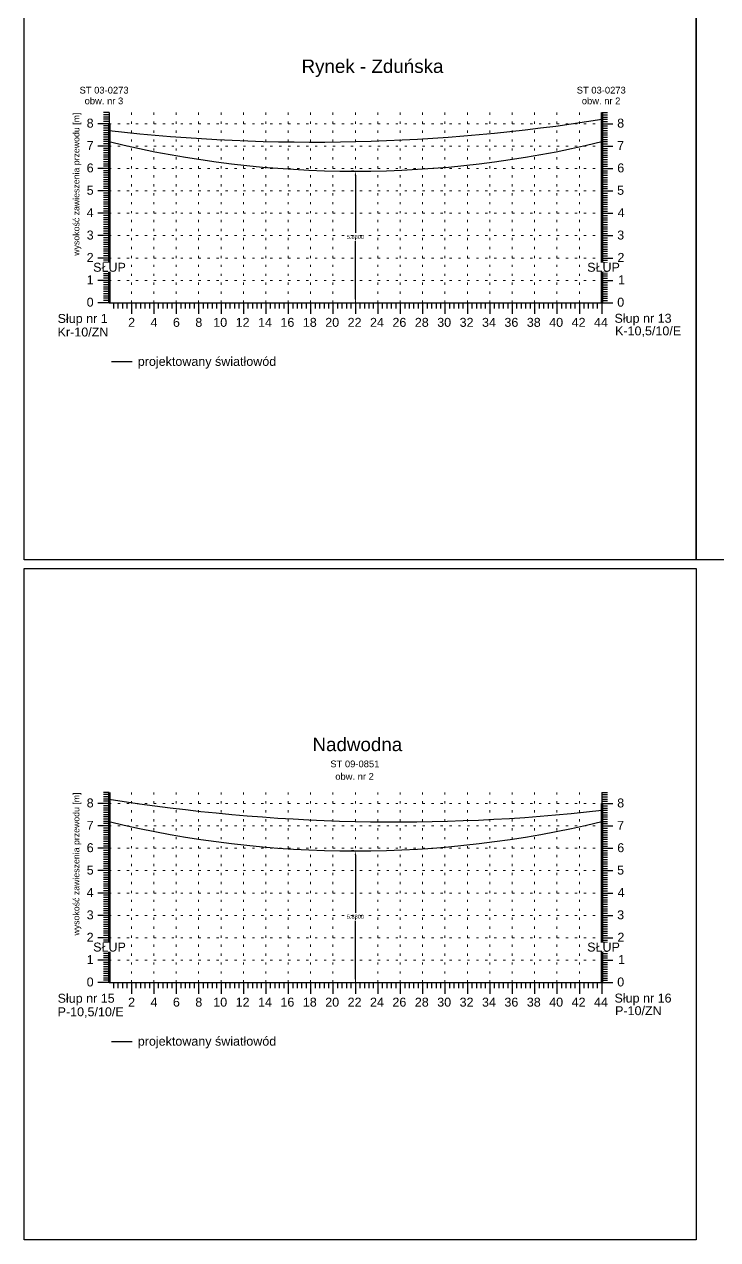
# Model space of a CAD drawing. Header units: metres. Extents: x -155 to 1812, y 681 to 886.
# Drawn here: x 984.5 to 1015.5, y 770.1 to 824.5 of the extents above; entities that cross this region are included whole.
import ezdxf

# ---------------------------------------------------------------- set-up
doc = ezdxf.new("R2010")
doc.units = ezdxf.units.M
doc.header["$MEASUREMENT"] = 0
doc.linetypes.add('ACAD_ISO07W100', pattern=[3, 0, -3])
doc.layers.add('ramka', color=7, linetype='Continuous', plot=False)
doc.styles.get("Standard").update_dxf_attribs({"font": 'arial.ttf'})
doc.dimstyles.get("Standard").update_dxf_attribs({"dimtxt": 0.18, "dimasz": 0.18, "dimexe": 0.18, "dimexo": 0.0625, "dimgap": 0.09, "dimtad": 0, "dimtih": 1, "dimtoh": 1, "dimdec": 4, "dimzin": 0, "dimdsep": 46, "dimtxsty": 'Standard', "dimcen": 0.09, "dimadec": 0, "dimazin": 0, "dimtfac": 1, "dimtdec": 4, "dimtofl": 0, "dimtmove": 0, "dimatfit": 3, "dimfxl": 1, "dimtolj": 1, "dimtzin": 0, "dimarcsym": 0})

# ---------------------------------------------------------------- blocks, each defined once
blk = doc.blocks.new('*D351')
at = {"color": 0, "lineweight": -2}
for p, q in [((999.261, 817.893), (999.144, 817.893)), ((999.324, 817.713), (999.324, 815.134)), ((999.324, 812.193), (999.324, 814.771)), ((990.986, 812.013), (999.504, 812.013))]:
    blk.add_line(p, q, dxfattribs=at)
at = {"color": 0}
for points in [[(999.354, 817.713), (999.294, 817.713), (999.324, 817.893)], [(999.294, 812.193), (999.354, 812.193), (999.324, 812.013)]]:
    blk.add_solid(points, dxfattribs=at)
at = {"layer": 'Defpoints', "color": 0}
for p in [(999.324, 817.893), (990.924, 812.013), (999.324, 812.013)]:
    blk.add_point(p, dxfattribs=at)
at = {"color": 0, "lineweight": 25, "insert": (999.324, 814.953), "char_height": 0.18, "attachment_point": 5}
blk.add_mtext('\\A1;5.8800', dxfattribs=at)
blk = doc.blocks.new('*D308')
at = {"color": 0, "lineweight": -2}
for p, q in [((999.261, 787.515), (999.144, 787.515)), ((999.324, 787.335), (999.324, 784.757)), ((999.324, 781.815), (999.324, 784.393)), ((990.986, 781.635), (999.504, 781.635))]:
    blk.add_line(p, q, dxfattribs=at)
at = {"color": 0}
for points in [[(999.354, 787.335), (999.294, 787.335), (999.324, 787.515)], [(999.294, 781.815), (999.354, 781.815), (999.324, 781.635)]]:
    blk.add_solid(points, dxfattribs=at)
at = {"layer": 'Defpoints', "color": 0}
for p in [(999.324, 787.515), (990.924, 781.635), (999.324, 781.635)]:
    blk.add_point(p, dxfattribs=at)
at = {"color": 0, "lineweight": 25, "insert": (999.324, 784.575), "char_height": 0.18, "attachment_point": 5}
blk.add_mtext('\\A1;5.8800', dxfattribs=at)

msp = doc.modelspace()

# ---------------------------------------------------------------- linework, layer by layer
for p, q in [((988.32382, 820.51256), (988.07382, 820.51256)), ((988.32382, 820.41256), (988.07382, 820.41256)), ((988.32382, 820.31256), (988.07382, 820.31256)), ((988.32382, 820.21256), (988.07382, 820.21256)), ((988.32382, 820.11256), (988.07382, 820.11256)), ((988.32382, 820.51256), (988.32382, 812.01256)), ((1010.32382, 820.51256), (1010.32382, 812.01256)), ((1010.32382, 820.51256), (1010.57382, 820.51256)), ((1010.32382, 820.41256), (1010.57382, 820.41256)), ((1010.32382, 820.31256), (1010.57382, 820.31256)), ((1010.32382, 820.21256), (1010.57382, 820.21256)), ((1010.32382, 820.11256), (1010.57382, 820.11256)), ((988.32382, 820.01256), (987.82382, 820.01256)), ((988.32382, 820.01256), (987.82382, 820.01256)), ((988.32382, 819.91256), (988.07382, 819.91256)), ((988.32382, 819.81256), (988.07382, 819.81256)), ((988.32382, 819.71256), (988.07382, 819.71256)), ((988.32382, 819.61256), (988.07382, 819.61256)), ((1010.32382, 820.01256), (1010.82382, 820.01256)), ((1010.32382, 820.01256), (1010.82382, 820.01256)), ((1010.32382, 819.91256), (1010.57382, 819.91256)), ((1010.32382, 819.81256), (1010.57382, 819.81256)), ((1010.32382, 819.71256), (1010.57382, 819.71256)), ((1010.32382, 819.61256), (1010.57382, 819.61256)), ((988.32382, 819.01256), (987.82382, 819.01256)), ((988.32382, 819.01256), (987.82382, 819.01256)), ((988.32382, 819.51256), (988.07382, 819.51256)), ((988.32382, 819.41256), (988.07382, 819.41256)), ((988.32382, 819.31256), (988.07382, 819.31256)), ((988.32382, 819.21256), (988.07382, 819.21256)), ((988.32382, 819.11256), (988.07382, 819.11256)), ((1010.32382, 819.51256), (1010.57382, 819.51256)), ((1010.32382, 819.41256), (1010.57382, 819.41256)), ((1010.32382, 819.31256), (1010.57382, 819.31256)), ((1010.32382, 819.21256), (1010.57382, 819.21256)), ((1010.32382, 819.11256), (1010.57382, 819.11256)), ((1010.32382, 819.01256), (1010.82382, 819.01256)), ((1010.32382, 819.01256), (1010.82382, 819.01256)), ((988.32382, 818.91256), (988.07382, 818.91256)), ((988.32382, 818.81256), (988.07382, 818.81256)), ((988.32382, 818.71256), (988.07382, 818.71256)), ((988.32382, 818.61256), (988.07382, 818.61256)), ((988.32382, 818.51256), (988.07382, 818.51256)), ((1010.32382, 818.91256), (1010.57382, 818.91256)), ((1010.32382, 818.81256), (1010.57382, 818.81256)), ((1010.32382, 818.71256), (1010.57382, 818.71256)), ((1010.32382, 818.61256), (1010.57382, 818.61256)), ((1010.32382, 818.51256), (1010.57382, 818.51256)), ((988.32382, 818.01256), (987.82382, 818.01256)), ((988.32382, 818.01256), (987.82382, 818.01256)), ((988.32382, 818.41256), (988.07382, 818.41256)), ((988.32382, 818.31256), (988.07382, 818.31256)), ((988.32382, 818.21256), (988.07382, 818.21256)), ((988.32382, 818.11256), (988.07382, 818.11256)), ((1010.32382, 818.41256), (1010.57382, 818.41256)), ((1010.32382, 818.31256), (1010.57382, 818.31256)), ((1010.32382, 818.21256), (1010.57382, 818.21256)), ((1010.32382, 818.11256), (1010.57382, 818.11256)), ((1010.32382, 818.01256), (1010.82382, 818.01256)), ((1010.32382, 818.01256), (1010.82382, 818.01256)), ((988.32382, 817.91256), (988.07382, 817.91256)), ((988.32382, 817.81256), (988.07382, 817.81256)), ((988.32382, 817.71256), (988.07382, 817.71256)), ((988.32382, 817.61256), (988.07382, 817.61256)), ((988.32382, 817.51256), (988.07382, 817.51256)), ((988.32382, 817.41256), (988.07382, 817.41256)), ((1010.32382, 817.91256), (1010.57382, 817.91256)), ((1010.32382, 817.81256), (1010.57382, 817.81256)), ((1010.32382, 817.71256), (1010.57382, 817.71256)), ((1010.32382, 817.61256), (1010.57382, 817.61256)), ((1010.32382, 817.51256), (1010.57382, 817.51256)), ((1010.32382, 817.41256), (1010.57382, 817.41256)), ((988.32382, 817.01256), (987.82382, 817.01256)), ((988.32382, 817.01256), (987.82382, 817.01256)), ((988.32382, 817.31256), (988.07382, 817.31256)), ((988.32382, 817.21256), (988.07382, 817.21256)), ((988.32382, 817.11256), (988.07382, 817.11256)), ((988.32382, 816.91256), (988.07382, 816.91256)), ((1010.32382, 817.31256), (1010.57382, 817.31256)), ((1010.32382, 817.21256), (1010.57382, 817.21256)), ((1010.32382, 817.11256), (1010.57382, 817.11256)), ((1010.32382, 817.01256), (1010.82382, 817.01256)), ((1010.32382, 817.01256), (1010.82382, 817.01256)), ((1010.32382, 816.91256), (1010.57382, 816.91256)), ((988.32382, 816.81256), (988.07382, 816.81256)), ((988.32382, 816.71256), (988.07382, 816.71256)), ((988.32382, 816.61256), (988.07382, 816.61256)), ((988.32382, 816.51256), (988.07382, 816.51256)), ((988.32382, 816.41256), (988.07382, 816.41256)), ((988.32382, 816.31256), (988.07382, 816.31256)), ((1010.32382, 816.81256), (1010.57382, 816.81256)), ((1010.32382, 816.71256), (1010.57382, 816.71256)), ((1010.32382, 816.61256), (1010.57382, 816.61256)), ((1010.32382, 816.51256), (1010.57382, 816.51256)), ((1010.32382, 816.41256), (1010.57382, 816.41256)), ((1010.32382, 816.31256), (1010.57382, 816.31256)), ((988.32382, 816.01256), (987.82382, 816.01256)), ((988.32382, 816.01256), (987.82382, 816.01256)), ((988.32382, 816.21256), (988.07382, 816.21256)), ((988.32382, 816.11256), (988.07382, 816.11256)), ((988.32382, 815.91256), (988.07382, 815.91256)), ((988.32382, 815.81256), (988.07382, 815.81256)), ((1010.32382, 816.21256), (1010.57382, 816.21256)), ((1010.32382, 816.11256), (1010.57382, 816.11256)), ((1010.32382, 816.01256), (1010.82382, 816.01256)), ((1010.32382, 816.01256), (1010.82382, 816.01256)), ((1010.32382, 815.91256), (1010.57382, 815.91256)), ((1010.32382, 815.81256), (1010.57382, 815.81256)), ((988.32382, 815.71256), (988.07382, 815.71256)), ((988.32382, 815.61256), (988.07382, 815.61256)), ((988.32382, 815.51256), (988.07382, 815.51256)), ((988.32382, 815.41256), (988.07382, 815.41256)), ((988.32382, 815.31256), (988.07382, 815.31256)), ((988.32382, 815.21256), (988.07382, 815.21256)), ((1010.32382, 815.71256), (1010.57382, 815.71256)), ((1010.32382, 815.61256), (1010.57382, 815.61256)), ((1010.32382, 815.51256), (1010.57382, 815.51256)), ((1010.32382, 815.41256), (1010.57382, 815.41256)), ((1010.32382, 815.31256), (1010.57382, 815.31256)), ((1010.32382, 815.21256), (1010.57382, 815.21256)), ((988.32382, 815.01256), (987.82382, 815.01256)), ((988.32382, 815.01256), (987.82382, 815.01256)), ((988.32382, 815.11256), (988.07382, 815.11256)), ((988.32382, 814.91256), (988.07382, 814.91256)), ((988.32382, 814.81256), (988.07382, 814.81256)), ((988.32382, 814.71256), (988.07382, 814.71256)), ((1010.32382, 815.11256), (1010.57382, 815.11256)), ((1010.32382, 815.01256), (1010.82382, 815.01256)), ((1010.32382, 815.01256), (1010.82382, 815.01256)), ((1010.32382, 814.91256), (1010.57382, 814.91256)), ((1010.32382, 814.81256), (1010.57382, 814.81256)), ((1010.32382, 814.71256), (1010.57382, 814.71256)), ((988.32382, 814.61256), (988.07382, 814.61256)), ((988.32382, 814.51256), (988.07382, 814.51256)), ((988.32382, 814.41256), (988.07382, 814.41256)), ((988.32382, 814.31256), (988.07382, 814.31256)), ((988.32382, 814.21256), (988.07382, 814.21256)), ((1010.32382, 814.61256), (1010.57382, 814.61256)), ((1010.32382, 814.51256), (1010.57382, 814.51256)), ((1010.32382, 814.41256), (1010.57382, 814.41256)), ((1010.32382, 814.31256), (1010.57382, 814.31256)), ((1010.32382, 814.21256), (1010.57382, 814.21256)), ((988.32382, 814.01256), (987.82382, 814.01256)), ((988.32382, 814.01256), (987.82382, 814.01256)), ((988.32382, 814.11256), (988.07382, 814.11256)), ((988.32382, 813.91256), (988.07382, 813.91256)), ((988.32382, 813.81256), (988.07382, 813.81256)), ((988.32382, 813.71256), (988.07382, 813.71256)), ((988.32382, 813.61256), (988.07382, 813.61256)), ((1010.32382, 814.11256), (1010.57382, 814.11256)), ((1010.32382, 814.01256), (1010.82382, 814.01256)), ((1010.32382, 814.01256), (1010.82382, 814.01256)), ((1010.32382, 813.91256), (1010.57382, 813.91256)), ((1010.32382, 813.81256), (1010.57382, 813.81256)), ((1010.32382, 813.71256), (1010.57382, 813.71256)), ((1010.32382, 813.61256), (1010.57382, 813.61256)), ((988.32382, 813.51256), (988.07382, 813.51256)), ((988.32382, 813.41256), (988.07382, 813.41256)), ((988.32382, 813.31256), (988.07382, 813.31256)), ((988.32382, 813.21256), (988.07382, 813.21256)), ((988.32382, 813.11256), (988.07382, 813.11256)), ((1010.32382, 813.51256), (1010.57382, 813.51256)), ((1010.32382, 813.41256), (1010.57382, 813.41256)), ((1010.32382, 813.31256), (1010.57382, 813.31256)), ((1010.32382, 813.21256), (1010.57382, 813.21256)), ((1010.32382, 813.11256), (1010.57382, 813.11256)), ((988.32382, 813.01256), (987.82382, 813.01256)), ((988.32382, 813.01256), (987.82382, 813.01256)), ((988.32382, 812.91256), (988.07382, 812.91256)), ((988.32382, 812.81256), (988.07382, 812.81256)), ((988.32382, 812.71256), (988.07382, 812.71256)), ((988.32382, 812.61256), (988.07382, 812.61256)), ((988.32382, 812.51256), (988.07382, 812.51256)), ((1010.32382, 813.01256), (1010.82382, 813.01256)), ((1010.32382, 813.01256), (1010.82382, 813.01256)), ((1010.32382, 812.91256), (1010.57382, 812.91256)), ((1010.32382, 812.81256), (1010.57382, 812.81256)), ((1010.32382, 812.71256), (1010.57382, 812.71256)), ((1010.32382, 812.61256), (1010.57382, 812.61256)), ((1010.32382, 812.51256), (1010.57382, 812.51256)), ((988.32382, 812.01256), (987.82382, 812.01256)), ((988.32382, 812.41256), (988.07382, 812.41256)), ((988.32382, 812.31256), (988.07382, 812.31256)), ((988.32382, 812.21256), (988.07382, 812.21256)), ((988.32382, 812.11256), (988.07382, 812.11256)), ((988.32382, 812.01256), (988.07382, 812.01256)), ((988.32382, 812.01256), (1007.82382, 812.01256)), ((988.52382, 812.01256), (988.52382, 811.76256)), ((988.72382, 812.01256), (988.72382, 811.76256)), ((988.92382, 812.01256), (988.92382, 811.76256)), ((989.12382, 812.01256), (989.12382, 811.76256)), ((989.32382, 812.01256), (989.32382, 811.51256)), ((989.52382, 812.01256), (989.52382, 811.76256)), ((989.72382, 812.01256), (989.72382, 811.76256)), ((989.92382, 812.01256), (989.92382, 811.76256)), ((990.12382, 812.01256), (990.12382, 811.76256)), ((990.32382, 812.01256), (990.32382, 811.51256)), ((990.52382, 812.01256), (990.52382, 811.76256)), ((990.72382, 812.01256), (990.72382, 811.76256)), ((990.92382, 812.01256), (990.92382, 811.76256)), ((991.12382, 812.01256), (991.12382, 811.76256)), ((991.32382, 812.01256), (991.32382, 811.51256)), ((991.52382, 812.01256), (991.52382, 811.76256)), ((991.72382, 812.01256), (991.72382, 811.76256)), ((991.92382, 812.01256), (991.92382, 811.76256)), ((992.12382, 812.01256), (992.12382, 811.76256)), ((992.32382, 812.01256), (992.32382, 811.51256)), ((992.52382, 812.01256), (992.52382, 811.76256)), ((992.72382, 812.01256), (992.72382, 811.76256)), ((992.92382, 812.01256), (992.92382, 811.76256)), ((993.12382, 812.01256), (993.12382, 811.76256)), ((993.32382, 812.01256), (993.32382, 811.51256)), ((993.52382, 812.01256), (993.52382, 811.76256)), ((993.72382, 812.01256), (993.72382, 811.76256)), ((993.92382, 812.01256), (993.92382, 811.76256)), ((994.12382, 812.01256), (994.12382, 811.76256)), ((994.32382, 812.01256), (994.32382, 811.51256)), ((994.52382, 812.01256), (994.52382, 811.76256)), ((994.72382, 812.01256), (994.72382, 811.76256)), ((994.92382, 812.01256), (994.92382, 811.76256)), ((995.12382, 812.01256), (995.12382, 811.76256)), ((995.32382, 812.01256), (995.32382, 811.51256)), ((995.52382, 812.01256), (995.52382, 811.76256)), ((995.72382, 812.01256), (995.72382, 811.76256)), ((995.92382, 812.01256), (995.92382, 811.76256)), ((996.12382, 812.01256), (996.12382, 811.76256)), ((996.32382, 812.01256), (996.32382, 811.51256)), ((996.52382, 812.01256), (996.52382, 811.76256)), ((996.72382, 812.01256), (996.72382, 811.76256)), ((996.92382, 812.01256), (996.92382, 811.76256)), ((997.12382, 812.01256), (997.12382, 811.76256)), ((997.32382, 812.01256), (997.32382, 811.51256)), ((997.52382, 812.01256), (997.52382, 811.76256)), ((997.72382, 812.01256), (997.72382, 811.76256)), ((997.92382, 812.01256), (997.92382, 811.76256)), ((998.12382, 812.01256), (998.12382, 811.76256)), ((998.32382, 812.01256), (998.32382, 811.51256)), ((998.52382, 812.01256), (998.52382, 811.76256)), ((998.72382, 812.01256), (998.72382, 811.76256)), ((998.92382, 812.01256), (998.92382, 811.76256)), ((999.12382, 812.01256), (999.12382, 811.76256)), ((999.32382, 812.01256), (999.32382, 811.51256)), ((999.52382, 812.01256), (999.52382, 811.76256)), ((999.72382, 812.01256), (999.72382, 811.76256)), ((999.92382, 812.01256), (999.92382, 811.76256)), ((1000.12382, 812.01256), (1000.12382, 811.76256)), ((1000.32382, 812.01256), (1000.32382, 811.51256)), ((1000.52382, 812.01256), (1000.52382, 811.76256)), ((1000.72382, 812.01256), (1000.72382, 811.76256)), ((1000.92382, 812.01256), (1000.92382, 811.76256)), ((1001.12382, 812.01256), (1001.12382, 811.76256)), ((1001.32382, 812.01256), (1001.32382, 811.51256)), ((1001.52382, 812.01256), (1001.52382, 811.76256)), ((1001.72382, 812.01256), (1001.72382, 811.76256)), ((1001.92382, 812.01256), (1001.92382, 811.76256)), ((1002.12382, 812.01256), (1002.12382, 811.76256)), ((1002.32382, 812.01256), (1002.32382, 811.51256)), ((1002.52382, 812.01256), (1002.52382, 811.76256)), ((1002.72382, 812.01256), (1002.72382, 811.76256)), ((1002.92382, 812.01256), (1002.92382, 811.76256)), ((1003.12382, 812.01256), (1003.12382, 811.76256)), ((1003.32382, 812.01256), (1003.32382, 811.51256)), ((1003.52382, 812.01256), (1003.52382, 811.76256)), ((1003.72382, 812.01256), (1003.72382, 811.76256)), ((1003.92382, 812.01256), (1003.92382, 811.76256)), ((1004.12382, 812.01256), (1004.12382, 811.76256)), ((1004.32382, 812.01256), (1004.32382, 811.51256)), ((1004.52382, 812.01256), (1004.52382, 811.76256)), ((1004.72382, 812.01256), (1004.72382, 811.76256)), ((1004.92382, 812.01256), (1004.92382, 811.76256)), ((1005.12382, 812.01256), (1005.12382, 811.76256)), ((1005.32382, 812.01256), (1005.32382, 811.51256)), ((1005.52382, 812.01256), (1005.52382, 811.76256)), ((1005.72382, 812.01256), (1005.72382, 811.76256)), ((1005.92382, 812.01256), (1005.92382, 811.76256)), ((1006.12382, 812.01256), (1006.12382, 811.76256)), ((1006.32382, 812.01256), (1006.32382, 811.51256)), ((1006.52382, 812.01256), (1006.52382, 811.76256)), ((1006.72382, 812.01256), (1006.72382, 811.76256)), ((1006.92382, 812.01256), (1006.92382, 811.76256)), ((1007.12382, 812.01256), (1007.12382, 811.76256)), ((1007.32382, 812.01256), (1007.32382, 811.51256)), ((1007.32382, 812.01256), (1007.32382, 811.51256)), ((1007.52382, 812.01256), (1007.52382, 811.76256)), ((1007.72382, 812.01256), (1007.72382, 811.76256)), ((1007.92382, 812.01256), (1007.92382, 811.76256)), ((1008.12382, 812.01256), (1008.12382, 811.76256)), ((1008.32382, 812.01256), (1008.32382, 811.51256)), ((1008.32382, 812.01256), (1008.32382, 811.51256)), ((1008.52382, 812.01256), (1008.52382, 811.76256)), ((1008.72382, 812.01256), (1008.72382, 811.76256)), ((1008.92382, 812.01256), (1008.92382, 811.76256)), ((1009.12382, 812.01256), (1009.12382, 811.76256)), ((1009.32382, 812.01256), (1009.32382, 811.51256)), ((1009.32382, 812.01256), (1009.32382, 811.51256)), ((1009.52382, 812.01256), (1009.52382, 811.76256)), ((1009.72382, 812.01256), (1009.72382, 811.76256)), ((1009.92382, 812.01256), (1009.92382, 811.76256)), ((1010.12382, 812.01256), (1010.12382, 811.76256)), ((1010.32382, 812.41256), (1010.57382, 812.41256)), ((1010.32382, 812.31256), (1010.57382, 812.31256)), ((1010.32382, 812.21256), (1010.57382, 812.21256)), ((1010.32382, 812.11256), (1010.57382, 812.11256)), ((1010.32382, 812.01256), (1010.82382, 812.01256)), ((1010.32382, 812.01256), (1010.57382, 812.01256)), ((1010.32382, 812.01256), (1010.32382, 811.51256)), ((1010.32382, 812.01256), (1010.32382, 811.51256)), ((988.32382, 790.1352), (988.07382, 790.1352)), ((988.32382, 790.0352), (988.07382, 790.0352)), ((988.32382, 789.9352), (988.07382, 789.9352)), ((988.32382, 789.8352), (988.07382, 789.8352)), ((988.32382, 789.7352), (988.07382, 789.7352)), ((988.32382, 790.1352), (988.32382, 781.6352)), ((1010.32382, 790.1352), (1010.32382, 781.6352)), ((1010.32382, 790.1352), (1010.57382, 790.1352)), ((1010.32382, 790.0352), (1010.57382, 790.0352)), ((1010.32382, 789.9352), (1010.57382, 789.9352)), ((1010.32382, 789.8352), (1010.57382, 789.8352)), ((1010.32382, 789.7352), (1010.57382, 789.7352)), ((988.32382, 789.6352), (987.82382, 789.6352)), ((988.32382, 789.6352), (987.82382, 789.6352)), ((988.32382, 789.5352), (988.07382, 789.5352)), ((988.32382, 789.4352), (988.07382, 789.4352)), ((988.32382, 789.3352), (988.07382, 789.3352)), ((988.32382, 789.2352), (988.07382, 789.2352)), ((1010.32382, 789.6352), (1010.82382, 789.6352)), ((1010.32382, 789.6352), (1010.82382, 789.6352)), ((1010.32382, 789.5352), (1010.57382, 789.5352)), ((1010.32382, 789.4352), (1010.57382, 789.4352)), ((1010.32382, 789.3352), (1010.57382, 789.3352)), ((1010.32382, 789.2352), (1010.57382, 789.2352)), ((988.32382, 788.6352), (987.82382, 788.6352)), ((988.32382, 788.6352), (987.82382, 788.6352)), ((988.32382, 789.1352), (988.07382, 789.1352)), ((988.32382, 789.0352), (988.07382, 789.0352)), ((988.32382, 788.9352), (988.07382, 788.9352)), ((988.32382, 788.8352), (988.07382, 788.8352)), ((988.32382, 788.7352), (988.07382, 788.7352)), ((1010.32382, 789.1352), (1010.57382, 789.1352)), ((1010.32382, 789.0352), (1010.57382, 789.0352)), ((1010.32382, 788.9352), (1010.57382, 788.9352)), ((1010.32382, 788.8352), (1010.57382, 788.8352)), ((1010.32382, 788.7352), (1010.57382, 788.7352)), ((1010.32382, 788.6352), (1010.82382, 788.6352)), ((1010.32382, 788.6352), (1010.82382, 788.6352)), ((988.32382, 788.5352), (988.07382, 788.5352)), ((988.32382, 788.4352), (988.07382, 788.4352)), ((988.32382, 788.3352), (988.07382, 788.3352)), ((988.32382, 788.2352), (988.07382, 788.2352)), ((988.32382, 788.1352), (988.07382, 788.1352)), ((1010.32382, 788.5352), (1010.57382, 788.5352)), ((1010.32382, 788.4352), (1010.57382, 788.4352)), ((1010.32382, 788.3352), (1010.57382, 788.3352)), ((1010.32382, 788.2352), (1010.57382, 788.2352)), ((1010.32382, 788.1352), (1010.57382, 788.1352)), ((988.32382, 787.6352), (987.82382, 787.6352)), ((988.32382, 787.6352), (987.82382, 787.6352)), ((988.32382, 788.0352), (988.07382, 788.0352)), ((988.32382, 787.9352), (988.07382, 787.9352)), ((988.32382, 787.8352), (988.07382, 787.8352)), ((988.32382, 787.7352), (988.07382, 787.7352)), ((988.32382, 787.5352), (988.07382, 787.5352)), ((1010.32382, 788.0352), (1010.57382, 788.0352)), ((1010.32382, 787.9352), (1010.57382, 787.9352)), ((1010.32382, 787.8352), (1010.57382, 787.8352)), ((1010.32382, 787.7352), (1010.57382, 787.7352)), ((1010.32382, 787.6352), (1010.82382, 787.6352)), ((1010.32382, 787.6352), (1010.82382, 787.6352)), ((1010.32382, 787.5352), (1010.57382, 787.5352)), ((988.32382, 787.4352), (988.07382, 787.4352)), ((988.32382, 787.3352), (988.07382, 787.3352)), ((988.32382, 787.2352), (988.07382, 787.2352)), ((988.32382, 787.1352), (988.07382, 787.1352)), ((988.32382, 787.0352), (988.07382, 787.0352)), ((1010.32382, 787.4352), (1010.57382, 787.4352)), ((1010.32382, 787.3352), (1010.57382, 787.3352)), ((1010.32382, 787.2352), (1010.57382, 787.2352)), ((1010.32382, 787.1352), (1010.57382, 787.1352)), ((1010.32382, 787.0352), (1010.57382, 787.0352)), ((988.32382, 786.6352), (987.82382, 786.6352)), ((988.32382, 786.6352), (987.82382, 786.6352)), ((988.32382, 786.9352), (988.07382, 786.9352)), ((988.32382, 786.8352), (988.07382, 786.8352)), ((988.32382, 786.7352), (988.07382, 786.7352)), ((988.32382, 786.5352), (988.07382, 786.5352)), ((988.32382, 786.4352), (988.07382, 786.4352)), ((1010.32382, 786.9352), (1010.57382, 786.9352)), ((1010.32382, 786.8352), (1010.57382, 786.8352)), ((1010.32382, 786.7352), (1010.57382, 786.7352)), ((1010.32382, 786.6352), (1010.82382, 786.6352)), ((1010.32382, 786.6352), (1010.82382, 786.6352)), ((1010.32382, 786.5352), (1010.57382, 786.5352)), ((1010.32382, 786.4352), (1010.57382, 786.4352)), ((988.32382, 786.3352), (988.07382, 786.3352)), ((988.32382, 786.2352), (988.07382, 786.2352)), ((988.32382, 786.1352), (988.07382, 786.1352)), ((988.32382, 786.0352), (988.07382, 786.0352)), ((988.32382, 785.9352), (988.07382, 785.9352)), ((1010.32382, 786.3352), (1010.57382, 786.3352)), ((1010.32382, 786.2352), (1010.57382, 786.2352)), ((1010.32382, 786.1352), (1010.57382, 786.1352)), ((1010.32382, 786.0352), (1010.57382, 786.0352)), ((1010.32382, 785.9352), (1010.57382, 785.9352)), ((988.32382, 785.6352), (987.82382, 785.6352)), ((988.32382, 785.6352), (987.82382, 785.6352)), ((988.32382, 785.8352), (988.07382, 785.8352)), ((988.32382, 785.7352), (988.07382, 785.7352)), ((988.32382, 785.5352), (988.07382, 785.5352)), ((988.32382, 785.4352), (988.07382, 785.4352)), ((1010.32382, 785.8352), (1010.57382, 785.8352)), ((1010.32382, 785.7352), (1010.57382, 785.7352)), ((1010.32382, 785.6352), (1010.82382, 785.6352)), ((1010.32382, 785.6352), (1010.82382, 785.6352)), ((1010.32382, 785.5352), (1010.57382, 785.5352)), ((1010.32382, 785.4352), (1010.57382, 785.4352)), ((988.32382, 785.3352), (988.07382, 785.3352)), ((988.32382, 785.2352), (988.07382, 785.2352)), ((988.32382, 785.1352), (988.07382, 785.1352)), ((988.32382, 785.0352), (988.07382, 785.0352)), ((988.32382, 784.9352), (988.07382, 784.9352)), ((988.32382, 784.8352), (988.07382, 784.8352)), ((1010.32382, 785.3352), (1010.57382, 785.3352)), ((1010.32382, 785.2352), (1010.57382, 785.2352)), ((1010.32382, 785.1352), (1010.57382, 785.1352)), ((1010.32382, 785.0352), (1010.57382, 785.0352)), ((1010.32382, 784.9352), (1010.57382, 784.9352)), ((1010.32382, 784.8352), (1010.57382, 784.8352)), ((988.32382, 784.6352), (987.82382, 784.6352)), ((988.32382, 784.6352), (987.82382, 784.6352)), ((988.32382, 784.7352), (988.07382, 784.7352)), ((988.32382, 784.5352), (988.07382, 784.5352)), ((988.32382, 784.4352), (988.07382, 784.4352)), ((988.32382, 784.3352), (988.07382, 784.3352)), ((1010.32382, 784.7352), (1010.57382, 784.7352)), ((1010.32382, 784.6352), (1010.82382, 784.6352)), ((1010.32382, 784.6352), (1010.82382, 784.6352)), ((1010.32382, 784.5352), (1010.57382, 784.5352)), ((1010.32382, 784.4352), (1010.57382, 784.4352)), ((1010.32382, 784.3352), (1010.57382, 784.3352)), ((988.32382, 784.2352), (988.07382, 784.2352)), ((988.32382, 784.1352), (988.07382, 784.1352)), ((988.32382, 784.0352), (988.07382, 784.0352)), ((988.32382, 783.9352), (988.07382, 783.9352)), ((988.32382, 783.8352), (988.07382, 783.8352)), ((988.32382, 783.7352), (988.07382, 783.7352)), ((1010.32382, 784.2352), (1010.57382, 784.2352)), ((1010.32382, 784.1352), (1010.57382, 784.1352)), ((1010.32382, 784.0352), (1010.57382, 784.0352)), ((1010.32382, 783.9352), (1010.57382, 783.9352)), ((1010.32382, 783.8352), (1010.57382, 783.8352)), ((1010.32382, 783.7352), (1010.57382, 783.7352)), ((988.32382, 783.6352), (987.82382, 783.6352)), ((988.32382, 783.6352), (987.82382, 783.6352)), ((988.32382, 783.5352), (988.07382, 783.5352)), ((988.32382, 783.4352), (988.07382, 783.4352)), ((988.32382, 783.3352), (988.07382, 783.3352)), ((988.32382, 783.2352), (988.07382, 783.2352)), ((1010.32382, 783.6352), (1010.82382, 783.6352)), ((1010.32382, 783.6352), (1010.82382, 783.6352)), ((1010.32382, 783.5352), (1010.57382, 783.5352)), ((1010.32382, 783.4352), (1010.57382, 783.4352)), ((1010.32382, 783.3352), (1010.57382, 783.3352)), ((1010.32382, 783.2352), (1010.57382, 783.2352)), ((988.32382, 782.6352), (987.82382, 782.6352)), ((988.32382, 782.6352), (987.82382, 782.6352)), ((988.32382, 783.1352), (988.07382, 783.1352)), ((988.32382, 783.0352), (988.07382, 783.0352)), ((988.32382, 782.9352), (988.07382, 782.9352)), ((988.32382, 782.8352), (988.07382, 782.8352)), ((988.32382, 782.7352), (988.07382, 782.7352)), ((1010.32382, 783.1352), (1010.57382, 783.1352)), ((1010.32382, 783.0352), (1010.57382, 783.0352)), ((1010.32382, 782.9352), (1010.57382, 782.9352)), ((1010.32382, 782.8352), (1010.57382, 782.8352)), ((1010.32382, 782.7352), (1010.57382, 782.7352)), ((1010.32382, 782.6352), (1010.82382, 782.6352)), ((1010.32382, 782.6352), (1010.82382, 782.6352)), ((988.32382, 782.5352), (988.07382, 782.5352)), ((988.32382, 782.4352), (988.07382, 782.4352)), ((988.32382, 782.3352), (988.07382, 782.3352)), ((988.32382, 782.2352), (988.07382, 782.2352)), ((988.32382, 782.1352), (988.07382, 782.1352)), ((1010.32382, 782.5352), (1010.57382, 782.5352)), ((1010.32382, 782.4352), (1010.57382, 782.4352)), ((1010.32382, 782.3352), (1010.57382, 782.3352)), ((1010.32382, 782.2352), (1010.57382, 782.2352)), ((1010.32382, 782.1352), (1010.57382, 782.1352)), ((988.32382, 781.6352), (987.82382, 781.6352)), ((988.32382, 782.0352), (988.07382, 782.0352)), ((988.32382, 781.9352), (988.07382, 781.9352)), ((988.32382, 781.8352), (988.07382, 781.8352)), ((988.32382, 781.7352), (988.07382, 781.7352)), ((988.32382, 781.6352), (988.07382, 781.6352)), ((988.32382, 781.6352), (1007.82382, 781.6352)), ((988.52382, 781.6352), (988.52382, 781.3852)), ((988.72382, 781.6352), (988.72382, 781.3852)), ((988.92382, 781.6352), (988.92382, 781.3852)), ((989.12382, 781.6352), (989.12382, 781.3852)), ((989.32382, 781.6352), (989.32382, 781.1352)), ((989.52382, 781.6352), (989.52382, 781.3852)), ((989.72382, 781.6352), (989.72382, 781.3852)), ((989.92382, 781.6352), (989.92382, 781.3852)), ((990.12382, 781.6352), (990.12382, 781.3852)), ((990.32382, 781.6352), (990.32382, 781.1352)), ((990.52382, 781.6352), (990.52382, 781.3852)), ((990.72382, 781.6352), (990.72382, 781.3852)), ((990.92382, 781.6352), (990.92382, 781.3852)), ((991.12382, 781.6352), (991.12382, 781.3852)), ((991.32382, 781.6352), (991.32382, 781.1352)), ((991.52382, 781.6352), (991.52382, 781.3852)), ((991.72382, 781.6352), (991.72382, 781.3852)), ((991.92382, 781.6352), (991.92382, 781.3852)), ((992.12382, 781.6352), (992.12382, 781.3852)), ((992.32382, 781.6352), (992.32382, 781.1352)), ((992.52382, 781.6352), (992.52382, 781.3852)), ((992.72382, 781.6352), (992.72382, 781.3852)), ((992.92382, 781.6352), (992.92382, 781.3852)), ((993.12382, 781.6352), (993.12382, 781.3852)), ((993.32382, 781.6352), (993.32382, 781.1352)), ((993.52382, 781.6352), (993.52382, 781.3852)), ((993.72382, 781.6352), (993.72382, 781.3852)), ((993.92382, 781.6352), (993.92382, 781.3852)), ((994.12382, 781.6352), (994.12382, 781.3852)), ((994.32382, 781.6352), (994.32382, 781.1352)), ((994.52382, 781.6352), (994.52382, 781.3852)), ((994.72382, 781.6352), (994.72382, 781.3852)), ((994.92382, 781.6352), (994.92382, 781.3852)), ((995.12382, 781.6352), (995.12382, 781.3852)), ((995.32382, 781.6352), (995.32382, 781.1352)), ((995.52382, 781.6352), (995.52382, 781.3852)), ((995.72382, 781.6352), (995.72382, 781.3852)), ((995.92382, 781.6352), (995.92382, 781.3852)), ((996.12382, 781.6352), (996.12382, 781.3852)), ((996.32382, 781.6352), (996.32382, 781.1352)), ((996.52382, 781.6352), (996.52382, 781.3852)), ((996.72382, 781.6352), (996.72382, 781.3852)), ((996.92382, 781.6352), (996.92382, 781.3852)), ((997.12382, 781.6352), (997.12382, 781.3852)), ((997.32382, 781.6352), (997.32382, 781.1352)), ((997.52382, 781.6352), (997.52382, 781.3852)), ((997.72382, 781.6352), (997.72382, 781.3852)), ((997.92382, 781.6352), (997.92382, 781.3852)), ((998.12382, 781.6352), (998.12382, 781.3852)), ((998.32382, 781.6352), (998.32382, 781.1352)), ((998.52382, 781.6352), (998.52382, 781.3852)), ((998.72382, 781.6352), (998.72382, 781.3852)), ((998.92382, 781.6352), (998.92382, 781.3852)), ((999.12382, 781.6352), (999.12382, 781.3852)), ((999.32382, 781.6352), (999.32382, 781.1352)), ((999.52382, 781.6352), (999.52382, 781.3852)), ((999.72382, 781.6352), (999.72382, 781.3852)), ((999.92382, 781.6352), (999.92382, 781.3852)), ((1000.12382, 781.6352), (1000.12382, 781.3852)), ((1000.32382, 781.6352), (1000.32382, 781.1352)), ((1000.52382, 781.6352), (1000.52382, 781.3852)), ((1000.72382, 781.6352), (1000.72382, 781.3852)), ((1000.92382, 781.6352), (1000.92382, 781.3852)), ((1001.12382, 781.6352), (1001.12382, 781.3852)), ((1001.32382, 781.6352), (1001.32382, 781.1352)), ((1001.52382, 781.6352), (1001.52382, 781.3852)), ((1001.72382, 781.6352), (1001.72382, 781.3852)), ((1001.92382, 781.6352), (1001.92382, 781.3852)), ((1002.12382, 781.6352), (1002.12382, 781.3852)), ((1002.32382, 781.6352), (1002.32382, 781.1352)), ((1002.52382, 781.6352), (1002.52382, 781.3852)), ((1002.72382, 781.6352), (1002.72382, 781.3852)), ((1002.92382, 781.6352), (1002.92382, 781.3852)), ((1003.12382, 781.6352), (1003.12382, 781.3852)), ((1003.32382, 781.6352), (1003.32382, 781.1352)), ((1003.52382, 781.6352), (1003.52382, 781.3852)), ((1003.72382, 781.6352), (1003.72382, 781.3852)), ((1003.92382, 781.6352), (1003.92382, 781.3852)), ((1004.12382, 781.6352), (1004.12382, 781.3852)), ((1004.32382, 781.6352), (1004.32382, 781.1352)), ((1004.52382, 781.6352), (1004.52382, 781.3852)), ((1004.72382, 781.6352), (1004.72382, 781.3852)), ((1004.92382, 781.6352), (1004.92382, 781.3852)), ((1005.12382, 781.6352), (1005.12382, 781.3852)), ((1005.32382, 781.6352), (1005.32382, 781.1352)), ((1005.52382, 781.6352), (1005.52382, 781.3852)), ((1005.72382, 781.6352), (1005.72382, 781.3852)), ((1005.92382, 781.6352), (1005.92382, 781.3852)), ((1006.12382, 781.6352), (1006.12382, 781.3852)), ((1006.32382, 781.6352), (1006.32382, 781.1352)), ((1006.52382, 781.6352), (1006.52382, 781.3852)), ((1006.72382, 781.6352), (1006.72382, 781.3852)), ((1006.92382, 781.6352), (1006.92382, 781.3852)), ((1007.12382, 781.6352), (1007.12382, 781.3852)), ((1007.32382, 781.6352), (1007.32382, 781.1352)), ((1007.32382, 781.6352), (1007.32382, 781.1352)), ((1007.52382, 781.6352), (1007.52382, 781.3852)), ((1007.72382, 781.6352), (1007.72382, 781.3852)), ((1007.92382, 781.6352), (1007.92382, 781.3852)), ((1008.12382, 781.6352), (1008.12382, 781.3852)), ((1008.32382, 781.6352), (1008.32382, 781.1352)), ((1008.32382, 781.6352), (1008.32382, 781.1352)), ((1008.52382, 781.6352), (1008.52382, 781.3852)), ((1008.72382, 781.6352), (1008.72382, 781.3852)), ((1008.92382, 781.6352), (1008.92382, 781.3852)), ((1009.12382, 781.6352), (1009.12382, 781.3852)), ((1009.32382, 781.6352), (1009.32382, 781.1352)), ((1009.32382, 781.6352), (1009.32382, 781.1352)), ((1009.52382, 781.6352), (1009.52382, 781.3852)), ((1009.72382, 781.6352), (1009.72382, 781.3852)), ((1009.92382, 781.6352), (1009.92382, 781.3852)), ((1010.12382, 781.6352), (1010.12382, 781.3852)), ((1010.32382, 782.0352), (1010.57382, 782.0352)), ((1010.32382, 781.9352), (1010.57382, 781.9352)), ((1010.32382, 781.8352), (1010.57382, 781.8352)), ((1010.32382, 781.7352), (1010.57382, 781.7352)), ((1010.32382, 781.6352), (1010.82382, 781.6352)), ((1010.32382, 781.6352), (1010.57382, 781.6352)), ((1010.32382, 781.6352), (1010.32382, 781.1352)), ((1010.32382, 781.6352), (1010.32382, 781.1352))]:
    msp.add_line(p, q)
at = {"linetype": 'ACAD_ISO07W100', "lineweight": 15, "ltscale": 0.1}
for p, q in [((989.32382, 812.01256), (989.32382, 820.51256)), ((990.32382, 812.01256), (990.32382, 820.51256)), ((991.32382, 812.01256), (991.32382, 820.51256)), ((992.32382, 812.01256), (992.32382, 820.51256)), ((993.32382, 812.01256), (993.32382, 820.51256)), ((994.32382, 812.01256), (994.32382, 820.51256)), ((995.32382, 812.01256), (995.32382, 820.51256)), ((996.32382, 812.01256), (996.32382, 820.51256)), ((997.32382, 812.01256), (997.32382, 820.51256)), ((998.32382, 812.01256), (998.32382, 820.51256)), ((999.32382, 812.01256), (999.32382, 820.51256)), ((1000.32382, 812.01256), (1000.32382, 820.51256)), ((1001.32382, 812.01256), (1001.32382, 820.51256)), ((1002.32382, 812.01256), (1002.32382, 820.51256)), ((1003.32382, 812.01256), (1003.32382, 820.51256)), ((1004.32382, 812.01256), (1004.32382, 820.51256)), ((1005.32382, 812.01256), (1005.32382, 820.51256)), ((1006.32382, 812.01256), (1006.32382, 820.51256)), ((1007.32382, 812.01256), (1007.32382, 820.51256)), ((1008.32382, 812.01256), (1008.32382, 820.51256)), ((1009.32382, 812.01256), (1009.32382, 820.51256)), ((1010.32382, 812.01256), (1010.32382, 820.51256)), ((988.32382, 820.01256), (1010.32382, 820.01256)), ((988.32382, 819.01256), (1010.32382, 819.01256)), ((988.32382, 818.01256), (1010.32382, 818.01256)), ((988.32382, 817.01256), (1010.32382, 817.01256)), ((988.32382, 816.01256), (1010.32382, 816.01256)), ((988.32382, 815.01256), (1010.32382, 815.01256)), ((988.32382, 814.01256), (1010.32382, 814.01256)), ((988.32382, 813.01256), (1010.32382, 813.01256)), ((988.32382, 812.01256), (1007.82382, 812.01256)), ((989.32382, 781.6352), (989.32382, 790.1352)), ((990.32382, 781.6352), (990.32382, 790.1352)), ((991.32382, 781.6352), (991.32382, 790.1352)), ((992.32382, 781.6352), (992.32382, 790.1352)), ((993.32382, 781.6352), (993.32382, 790.1352)), ((994.32382, 781.6352), (994.32382, 790.1352)), ((995.32382, 781.6352), (995.32382, 790.1352)), ((996.32382, 781.6352), (996.32382, 790.1352)), ((997.32382, 781.6352), (997.32382, 790.1352)), ((998.32382, 781.6352), (998.32382, 790.1352)), ((999.32382, 781.6352), (999.32382, 790.1352)), ((1000.32382, 781.6352), (1000.32382, 790.1352)), ((1001.32382, 781.6352), (1001.32382, 790.1352)), ((1002.32382, 781.6352), (1002.32382, 790.1352)), ((1003.32382, 781.6352), (1003.32382, 790.1352)), ((1004.32382, 781.6352), (1004.32382, 790.1352)), ((1005.32382, 781.6352), (1005.32382, 790.1352)), ((1006.32382, 781.6352), (1006.32382, 790.1352)), ((1007.32382, 781.6352), (1007.32382, 790.1352)), ((1008.32382, 781.6352), (1008.32382, 790.1352)), ((1009.32382, 781.6352), (1009.32382, 790.1352)), ((1010.32382, 781.6352), (1010.32382, 790.1352)), ((988.32382, 789.6352), (1010.32382, 789.6352)), ((988.32382, 788.6352), (1010.32382, 788.6352)), ((988.32382, 787.6352), (1010.32382, 787.6352)), ((988.32382, 786.6352), (1010.32382, 786.6352)), ((988.32382, 785.6352), (1010.32382, 785.6352)), ((988.32382, 784.6352), (1010.32382, 784.6352)), ((988.32382, 783.6352), (1010.32382, 783.6352)), ((988.32382, 782.6352), (1010.32382, 782.6352)), ((988.32382, 781.6352), (1007.82382, 781.6352))]:
    msp.add_line(p, q, dxfattribs=at)
at = {"lineweight": 100}
for p, q in [((1010.32382, 820.51256), (1010.32382, 812.01256)), ((988.32382, 820.01256), (988.32382, 812.01256)), ((988.32382, 790.1352), (988.32382, 781.6352)), ((1010.32382, 789.6352), (1010.32382, 781.6352))]:
    msp.add_line(p, q, dxfattribs=at)
at = {"lineweight": 25}
for p, q in [((1007.32382, 812.01256), (1010.32382, 812.01256)), ((1007.32382, 781.6352), (1010.32382, 781.6352))]:
    msp.add_line(p, q, dxfattribs=at)
at = {"color": 3, "lineweight": 25}
for p, q in [((988.42937, 809.38234), (989.35995, 809.38234)), ((988.42937, 779.00498), (989.35995, 779.00498))]:
    msp.add_line(p, q, dxfattribs=at)
at = {"lineweight": 25}
for points in [[(984.54271, 830.52182), (1014.54271, 830.52182), (1014.54271, 800.52182), (984.54271, 800.52182), (984.54271, 830.52182)], [(1014.54271, 830.52182), (1044.54271, 830.52182), (1044.54271, 800.52182), (1014.54271, 800.52182), (1014.54271, 830.52182)], [(998.32382, 812.01256), (1003.32382, 812.01256)], [(984.54271, 800.14446), (1014.54271, 800.14446), (1014.54271, 770.14446), (984.54271, 770.14446), (984.54271, 800.14446)], [(998.32382, 781.6352), (1003.32382, 781.6352)]]:
    msp.add_lwpolyline(points, dxfattribs=at)
at = {"lineweight": 30}
for centre, start, end in [((997.49806, 900.2959), 263.5049616, 279.0989438), ((1001.14957, 869.91853), 260.9010562, 276.4950384)]:
    msp.add_arc(centre, 81.10389, start, end, dxfattribs=at)
at = {"color": 3, "lineweight": 30}
for centre in [(999.32382, 864.3859), (999.32382, 834.00853)]:
    msp.add_arc(centre, 46.49333, 256.314453, 283.685547, dxfattribs=at)
at = {"layer": 'ramka'}
for p, q in [((988.32382, 812.01256), (999.32382, 812.01256)), ((988.32382, 781.6352), (999.32382, 781.6352))]:
    msp.add_line(p, q, dxfattribs=at)

# ---------------------------------------------------------------- texts
for s, height, p in [('Rynek - Zduńska', 0.6, (996.91969, 822.28264)), ('ST 03-0273', 0.3, (1009.20591, 821.3627)), ('obw. nr 2', 0.3, (1009.43259, 820.88345)), ('8', 0.4, (987.32656, 819.83847)), ('8', 0.4, (1011.01221, 819.83847)), ('7', 0.4, (987.32656, 818.83847)), ('7', 0.4, (1011.00921, 818.83847)), ('6', 0.4, (987.32656, 817.83847)), ('6', 0.4, (1011.01493, 817.83847)), ('5', 0.4, (987.32656, 816.83847)), ('5', 0.4, (1011.00948, 816.83847)), ('4', 0.4, (987.32656, 815.83847)), ('4', 0.4, (1011.03021, 815.83847)), ('3', 0.4, (987.32656, 814.83847)), ('3', 0.4, (1011.01221, 814.83847)), ('2', 0.4, (987.32656, 813.83847)), ('2', 0.4, (1011.02339, 813.83847)), ('1', 0.4, (987.32656, 812.83847)), ('1', 0.4, (1011.05204, 812.83847)), ('0', 0.4, (987.32656, 811.83847)), ('0', 0.4, (1011.01384, 811.83847)), ('Słup nr 1', 0.4, (986.02857, 811.11065)), ('Słup nr 13', 0.4, (1010.89234, 811.11878)), ('Kr-10/ZN', 0.4, (986.02857, 810.50576)), ('2', 0.4, (989.177, 810.93688)), ('4', 0.4, (990.177, 810.93688)), ('6', 0.4, (991.177, 810.93688)), ('8', 0.4, (992.177, 810.93688)), ('10', 0.4, (992.977, 810.93688)), ('12', 0.4, (993.977, 810.93688)), ('14', 0.4, (994.977, 810.93688)), ('16', 0.4, (995.977, 810.93688)), ('18', 0.4, (996.977, 810.93688)), ('20', 0.4, (997.977, 810.93688)), ('22', 0.4, (998.977, 810.93688)), ('24', 0.4, (999.977, 810.93688)), ('26', 0.4, (1000.977, 810.93688)), ('28', 0.4, (1001.977, 810.93688)), ('30', 0.4, (1002.977, 810.93688)), ('32', 0.4, (1003.977, 810.93688)), ('34', 0.4, (1004.977, 810.93688)), ('36', 0.4, (1005.977, 810.93688)), ('38', 0.4, (1006.977, 810.93688)), ('40', 0.4, (1007.977, 810.93688)), ('42', 0.4, (1008.977, 810.93688)), ('44', 0.4, (1009.977, 810.93688)), ('K-10,5/10/E', 0.4, (1010.91742, 810.5557)), ('projektowany światłowód', 0.4, (989.60871, 809.19258)), ('Nadwodna', 0.6, (997.40681, 791.97624)), ('ST 09-0851', 0.3, (998.20475, 791.25601)), ('obw. nr 2', 0.3, (998.42395, 790.69583)), ('8', 0.4, (987.32656, 789.46111)), ('8', 0.4, (1011.01221, 789.46111)), ('7', 0.4, (987.32656, 788.46111)), ('7', 0.4, (1011.00921, 788.46111)), ('6', 0.4, (987.32656, 787.46111)), ('6', 0.4, (1011.01493, 787.46111)), ('5', 0.4, (987.32656, 786.46111)), ('5', 0.4, (1011.00948, 786.46111)), ('4', 0.4, (987.32656, 785.46111)), ('4', 0.4, (1011.03021, 785.46111)), ('3', 0.4, (987.32656, 784.46111)), ('3', 0.4, (1011.01221, 784.46111)), ('2', 0.4, (987.32656, 783.46111)), ('2', 0.4, (1011.02339, 783.46111)), ('1', 0.4, (987.32656, 782.46111)), ('1', 0.4, (1011.05204, 782.46111)), ('0', 0.4, (987.32656, 781.46111)), ('0', 0.4, (1011.01384, 781.46111)), ('Słup nr 15', 0.4, (986.02857, 780.73328)), ('Słup nr 16', 0.4, (1010.89234, 780.74142)), ('P-10,5/10/E', 0.4, (986.02857, 780.1284)), ('2', 0.4, (989.177, 780.55952)), ('4', 0.4, (990.177, 780.55952)), ('6', 0.4, (991.177, 780.55952)), ('8', 0.4, (992.177, 780.55952)), ('10', 0.4, (992.977, 780.55952)), ('12', 0.4, (993.977, 780.55952)), ('14', 0.4, (994.977, 780.55952)), ('16', 0.4, (995.977, 780.55952)), ('18', 0.4, (996.977, 780.55952)), ('20', 0.4, (997.977, 780.55952)), ('22', 0.4, (998.977, 780.55952)), ('24', 0.4, (999.977, 780.55952)), ('26', 0.4, (1000.977, 780.55952)), ('28', 0.4, (1001.977, 780.55952)), ('30', 0.4, (1002.977, 780.55952)), ('32', 0.4, (1003.977, 780.55952)), ('34', 0.4, (1004.977, 780.55952)), ('36', 0.4, (1005.977, 780.55952)), ('38', 0.4, (1006.977, 780.55952)), ('40', 0.4, (1007.977, 780.55952)), ('42', 0.4, (1008.977, 780.55952)), ('44', 0.4, (1009.977, 780.55952)), ('P-10/ZN', 0.4, (1010.91742, 780.17833)), ('projektowany światłowód', 0.4, (989.60871, 778.81522))]:
    msp.add_text(s, height=height).set_placement(p)

# ---------------------------------------------------------------- dimensions: what is measured, and where the dimension line sits
at = {"lineweight": 25}
for base, p1, p2, picture, middle in [((999.32382, 812.01256), (999.32382, 817.89256), (990.92382, 812.01256), '*D351', (999.32382, 814.95256)), ((999.32382, 781.6352), (999.32382, 787.5152), (990.92382, 781.6352), '*D308', (999.32382, 784.5752))]:
    dim = msp.add_linear_dim(base=base, p1=p1, p2=p2, angle=90, dimstyle='Standard', dxfattribs=at)
    dim.commit()
    dim.dimension.update_dxf_attribs({"geometry": picture, "text_midpoint": middle})

# ---------------------------------------------------------------- next in the draw order: texts
at = {"lineweight": 18, "char_height": 0.28, "attachment_point": 1, "rotation": 90, "bg_fill": 3, "box_fill_scale": 1, "bg_fill_color": 256, "bg_fill_transparency": 0}
for insert in [(986.72105, 814.11467), (986.72105, 783.73731)]:
    msp.add_mtext_dynamic_manual_height_columns('wysokość zawieszenia przewodu [m]', width=9.2804774, gutter_width=2, heights=[-0.36385], dxfattribs=dict(at, insert=insert))
at = {"lineweight": 18, "char_height": 0.4, "attachment_point": 1, "bg_fill": 3, "box_fill_scale": 1, "bg_fill_color": 256, "bg_fill_transparency": 0}
for insert in [(987.61571, 813.79877), (1009.67289, 813.79877), (987.61571, 783.4214), (1009.67289, 783.4214)]:
    msp.add_mtext_dynamic_manual_height_columns('SŁUP', width=1.5368437, gutter_width=2, heights=[-0.41364], dxfattribs=dict(at, insert=insert))

# ---------------------------------------------------------------- next in the draw order: texts
for s, p in [('ST 03-0273', (987.00816, 821.3627)), ('obw. nr 3', (987.23484, 820.88345))]:
    msp.add_text(s, height=0.3).set_placement(p)

doc.saveas('drawing.dxf')
